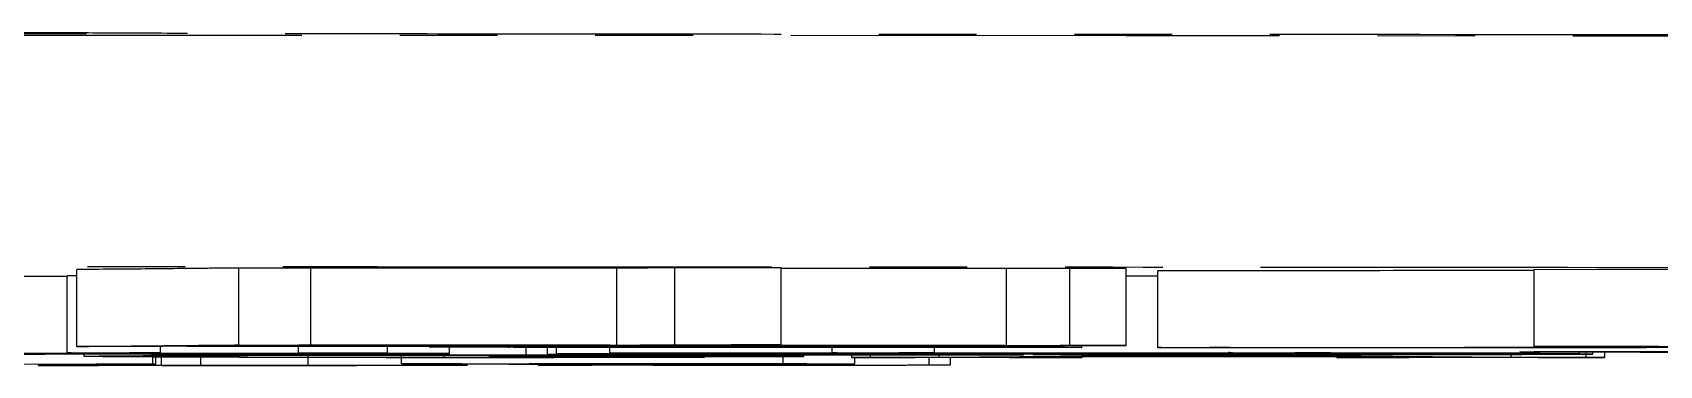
# Model space of a CAD drawing. Header units: millimetres. Extents: x 1953 to 4389, y 564 to 2287.
# Drawn here: x 2942.59 to 2963.72, y 712.44 to 716.77 of the extents above; entities that cross this region are included whole.
import ezdxf

# ---------------------------------------------------------------- set-up
doc = ezdxf.new("R2010")
doc.units = ezdxf.units.MM
doc.linetypes.add('PHANTOM', pattern=[12.7, 6.35, -1.27, 1.27, -1.27, 1.27, -1.27])

msp = doc.modelspace()

# ---------------------------------------------------------------- linework, layer by layer
at = {"color": 7, "linetype": 'PHANTOM', "lineweight": 25}
for p, q in [((2943.035, 713.598), (2941.475, 713.598)), ((2943.16, 713.605), (2943.035, 713.606)), ((2943.035, 712.606), (2943.035, 713.606)), ((2943.16, 712.687), (2943.16, 713.687)), ((2946.201, 713.704), (2945.261, 713.706)), ((2945.261, 713.706), (2945.261, 712.706)), ((2950.179, 713.703), (2946.201, 713.704)), ((2946.201, 712.704), (2946.201, 713.704)), ((2950.179, 712.703), (2950.179, 713.703)), ((2952.311, 713.708), (2950.932, 713.71)), ((2950.932, 712.71), (2950.932, 713.71)), ((2952.311, 712.708), (2952.311, 713.708)), ((2955.237, 713.7), (2952.311, 713.701)), ((2956.064, 713.701), (2955.237, 713.7)), ((2955.237, 712.7), (2955.237, 713.7)), ((2956.793, 713.699), (2956.064, 713.701)), ((2956.064, 712.701), (2956.064, 713.701)), ((2956.793, 712.699), (2956.793, 713.699)), ((2957.205, 713.602), (2956.793, 713.602)), ((2957.205, 712.672), (2957.205, 713.672)), ((2966.164, 713.681), (2962.096, 713.687)), ((2962.096, 712.687), (2962.096, 713.687)), ((2944.28, 712.687), (2943.16, 712.687)), ((2944.249, 712.604), (2944.249, 712.687)), ((2944.498, 712.689), (2944.28, 712.687)), ((2948.543, 712.687), (2944.498, 712.689)), ((2945.284, 712.697), (2944.59, 712.69)), ((2944.59, 712.69), (2948.636, 712.688)), ((2945.261, 712.706), (2946.201, 712.704)), ((2949.329, 712.695), (2945.284, 712.697)), ((2946.042, 712.704), (2945.376, 712.697)), ((2945.376, 712.697), (2949.422, 712.695)), ((2946.04, 712.603), (2946.04, 712.688)), ((2950.087, 712.702), (2946.042, 712.704)), ((2946.201, 712.704), (2950.179, 712.703)), ((2947.196, 712.602), (2947.196, 712.688)), ((2947.745, 712.688), (2947.745, 712.679)), ((2947.801, 712.68), (2947.801, 712.688)), ((2947.801, 712.68), (2948.543, 712.687)), ((2948.005, 712.594), (2948.005, 712.687)), ((2948.636, 712.688), (2949.329, 712.695)), ((2948.636, 712.695), (2948.636, 712.688)), ((2949.486, 712.687), (2948.79, 712.68)), ((2954.168, 712.674), (2948.908, 712.677)), ((2948.999, 712.573), (2948.999, 712.677)), ((2949.277, 712.583), (2949.277, 712.677)), ((2949.392, 712.591), (2949.392, 712.677)), ((2949.422, 712.695), (2950.087, 712.702)), ((2949.422, 712.702), (2949.422, 712.695)), ((2949.429, 712.678), (2949.429, 712.686)), ((2949.429, 712.678), (2954.083, 712.676)), ((2953.667, 712.685), (2949.486, 712.687)), ((2950.272, 712.694), (2949.578, 712.688)), ((2949.578, 712.688), (2953.76, 712.686)), ((2950.086, 712.602), (2950.086, 712.676)), ((2954.453, 712.692), (2950.272, 712.694)), ((2951.03, 712.701), (2950.364, 712.695)), ((2950.364, 712.695), (2954.546, 712.693)), ((2950.932, 712.71), (2952.311, 712.708)), ((2955.211, 712.699), (2951.03, 712.701)), ((2951.661, 712.707), (2951.122, 712.702)), ((2951.122, 712.702), (2955.237, 712.7)), ((2952.311, 712.708), (2951.661, 712.707)), ((2952.975, 712.606), (2952.975, 712.675)), ((2953.482, 712.683), (2953.667, 712.685)), ((2953.482, 712.683), (2953.482, 712.685)), ((2954.602, 712.684), (2953.482, 712.683)), ((2953.76, 712.686), (2954.453, 712.692)), ((2953.76, 712.692), (2953.76, 712.686)), ((2954.083, 712.676), (2954.083, 712.683)), ((2954.304, 712.605), (2954.304, 712.683)), ((2954.546, 712.693), (2955.211, 712.699)), ((2954.546, 712.699), (2954.546, 712.693)), ((2955.237, 712.7), (2956.064, 712.701)), ((2955.65, 712.683), (2955.987, 712.683)), ((2956.064, 712.701), (2956.793, 712.699)), ((2956.793, 712.699), (2956.077, 712.698)), ((2956.218, 712.675), (2956.218, 712.698)), ((2957.254, 712.671), (2957.205, 712.672)), ((2962.24, 712.685), (2962.096, 712.687)), ((2962.096, 712.687), (2966.164, 712.681)), ((2965.92, 712.68), (2963.717, 712.684)), ((2939.394, 712.595), (2946.387, 712.595)), ((2941.07, 712.598), (2943.093, 712.598)), ((2946.04, 712.597), (2941.186, 712.597)), ((2942.688, 712.594), (2941.301, 712.594)), ((2941.729, 712.458), (2944.151, 712.459)), ((2942.746, 712.58), (2942.053, 712.579)), ((2942.4, 712.59), (2942.688, 712.594)), ((2942.688, 712.59), (2946.272, 712.59)), ((2944.133, 712.59), (2942.746, 712.59)), ((2942.746, 712.59), (2942.746, 712.58)), ((2943.035, 712.606), (2944.249, 712.604)), ((2943.257, 712.558), (2943.257, 712.59)), ((2948.005, 712.594), (2943.787, 712.594)), ((2944.249, 712.604), (2943.844, 712.603)), ((2943.844, 712.603), (2943.844, 712.598)), ((2943.844, 712.598), (2946.04, 712.598)), ((2944.133, 712.58), (2944.133, 712.59)), ((2944.827, 712.581), (2944.133, 712.58)), ((2944.151, 712.459), (2944.151, 712.58)), ((2944.151, 712.459), (2944.187, 712.458)), ((2944.187, 712.458), (2944.187, 712.58)), ((2944.263, 712.441), (2944.263, 712.58)), ((2944.775, 712.44), (2944.775, 712.58)), ((2946.329, 712.59), (2944.827, 712.59)), ((2944.827, 712.59), (2944.827, 712.581)), ((2944.827, 712.58), (2944.827, 712.581)), ((2944.827, 712.58), (2944.827, 712.58)), ((2946.04, 712.598), (2946.04, 712.603)), ((2946.04, 712.603), (2947.196, 712.602)), ((2946.792, 712.597), (2946.04, 712.596)), ((2946.04, 712.596), (2946.04, 712.597)), ((2946.166, 712.441), (2946.166, 712.578)), ((2946.272, 712.59), (2946.272, 712.594)), ((2946.272, 712.59), (2946.676, 712.592)), ((2946.329, 712.581), (2946.329, 712.59)), ((2946.387, 712.595), (2946.387, 712.597)), ((2946.387, 712.595), (2947.081, 712.596)), ((2946.676, 712.592), (2946.676, 712.594)), ((2946.676, 712.592), (2947.485, 712.59)), ((2947.196, 712.602), (2946.734, 712.601)), ((2946.734, 712.601), (2946.736, 712.601)), ((2946.792, 712.597), (2946.792, 712.602)), ((2947.081, 712.596), (2947.081, 712.602)), ((2947.081, 712.596), (2948.005, 712.594)), ((2947.485, 712.59), (2947.081, 712.589)), ((2947.081, 712.589), (2947.081, 712.58)), ((2947.083, 712.58), (2947.083, 712.589)), ((2947.38, 712.459), (2947.38, 712.59)), ((2947.38, 712.459), (2952.336, 712.462)), ((2947.447, 712.459), (2947.38, 712.459)), ((2947.7, 712.459), (2947.447, 712.459)), ((2947.485, 712.59), (2947.485, 712.594)), ((2947.884, 712.574), (2947.884, 712.594)), ((2947.935, 712.545), (2947.935, 712.594)), ((2948.513, 712.556), (2948.513, 712.557)), ((2948.513, 712.557), (2952.607, 712.557)), ((2948.999, 712.556), (2948.513, 712.556)), ((2949.334, 712.583), (2949.277, 712.583)), ((2949.912, 712.59), (2949.392, 712.591)), ((2949.392, 712.591), (2953.033, 712.591)), ((2950.836, 712.46), (2949.42, 712.46)), ((2949.744, 712.452), (2949.744, 712.46)), ((2949.796, 712.573), (2949.796, 712.59)), ((2949.97, 712.548), (2949.97, 712.554)), ((2950.548, 712.578), (2950.028, 712.579)), ((2950.028, 712.579), (2955.46, 712.579)), ((2950.548, 712.601), (2950.086, 712.602)), ((2950.086, 712.602), (2953.033, 712.602)), ((2951.184, 712.601), (2950.548, 712.601)), ((2950.674, 712.574), (2951.312, 712.566)), ((2951.312, 712.566), (2950.827, 712.566)), ((2953.033, 712.601), (2951.184, 712.601)), ((2953.438, 712.591), (2951.299, 712.591)), ((2951.312, 712.591), (2951.312, 712.566)), ((2951.312, 712.554), (2951.312, 712.545)), ((2961.933, 712.579), (2951.935, 712.579)), ((2952.607, 712.556), (2952.202, 712.556)), ((2952.336, 712.462), (2952.336, 712.556)), ((2952.336, 712.462), (2953.269, 712.458)), ((2952.397, 712.585), (2955.46, 712.585)), ((2952.86, 712.584), (2952.397, 712.585)), ((2952.607, 712.557), (2952.607, 712.579)), ((2952.607, 712.557), (2952.607, 712.556)), ((2953.495, 712.584), (2952.86, 712.584)), ((2952.975, 712.606), (2954.304, 712.605)), ((2953.033, 712.591), (2953.033, 712.601)), ((2953.23, 712.545), (2953.23, 712.579)), ((2953.23, 712.543), (2953.23, 712.545)), ((2953.23, 712.545), (2953.473, 712.545)), ((2956.224, 712.543), (2953.23, 712.543)), ((2953.269, 712.458), (2953.269, 712.543)), ((2953.473, 712.545), (2953.473, 712.579)), ((2955.46, 712.584), (2953.495, 712.584)), ((2954.304, 712.605), (2953.842, 712.604)), ((2953.842, 712.604), (2953.842, 712.602)), ((2953.842, 712.602), (2958.176, 712.602)), ((2958.176, 712.601), (2953.842, 712.601)), ((2953.842, 712.601), (2953.842, 712.598)), ((2958.176, 712.598), (2953.842, 712.598)), ((2953.842, 712.598), (2953.842, 712.595)), ((2953.842, 712.598), (2958.176, 712.598)), ((2953.842, 712.595), (2958.176, 712.595)), ((2958.176, 712.594), (2953.842, 712.594)), ((2953.842, 712.594), (2953.842, 712.591)), ((2953.842, 712.591), (2958.176, 712.591)), ((2954.236, 712.448), (2954.236, 712.543)), ((2954.363, 712.547), (2954.363, 712.579)), ((2954.363, 712.547), (2957.515, 712.573)), ((2957.599, 712.591), (2954.478, 712.591)), ((2954.511, 712.448), (2954.511, 712.543)), ((2955.981, 712.555), (2955.253, 712.548)), ((2955.403, 712.59), (2955.403, 712.591)), ((2955.403, 712.59), (2956.732, 712.589)), ((2955.46, 712.579), (2955.46, 712.584)), ((2959.616, 712.555), (2955.981, 712.555)), ((2955.981, 712.545), (2955.981, 712.555)), ((2955.981, 712.545), (2956.224, 712.545)), ((2957.839, 712.57), (2956.143, 712.556)), ((2956.143, 712.556), (2959.535, 712.556)), ((2956.732, 712.589), (2956.212, 712.588)), ((2956.212, 712.588), (2956.212, 712.585)), ((2956.212, 712.585), (2957.772, 712.585)), ((2959.506, 712.584), (2956.212, 712.584)), ((2956.212, 712.584), (2956.212, 712.579)), ((2956.212, 712.579), (2959.852, 712.579)), ((2956.224, 712.545), (2956.224, 712.555)), ((2956.224, 712.545), (2956.224, 712.543)), ((2956.732, 712.589), (2956.732, 712.591)), ((2957.515, 712.573), (2957.515, 712.579)), ((2957.515, 712.573), (2958.726, 712.574)), ((2957.772, 712.585), (2957.772, 712.594)), ((2957.772, 712.585), (2958.465, 712.586)), ((2957.92, 712.57), (2957.839, 712.57)), ((2959.535, 712.556), (2957.92, 712.57)), ((2962.684, 712.591), (2957.945, 712.591)), ((2958.119, 712.606), (2959.448, 712.605)), ((2958.176, 712.598), (2958.176, 712.601)), ((2958.176, 712.595), (2958.176, 712.598)), ((2958.176, 712.591), (2958.176, 712.594)), ((2958.465, 712.586), (2959.506, 712.584)), ((2958.726, 712.574), (2958.726, 712.579)), ((2958.726, 712.574), (2961.797, 712.547)), ((2959.448, 712.605), (2958.986, 712.604)), ((2958.986, 712.604), (2958.986, 712.602)), ((2958.986, 712.602), (2960.315, 712.602)), ((2962.164, 712.601), (2958.986, 712.601)), ((2958.986, 712.601), (2958.986, 712.591)), ((2958.986, 712.591), (2960.373, 712.591)), ((2959.532, 712.545), (2959.532, 712.555)), ((2959.532, 712.543), (2959.532, 712.545)), ((2959.532, 712.545), (2959.855, 712.545)), ((2963.011, 712.543), (2959.532, 712.543)), ((2960.422, 712.547), (2959.616, 712.555)), ((2959.852, 712.579), (2959.852, 712.591)), ((2959.852, 712.579), (2960.719, 712.581)), ((2959.855, 712.545), (2959.855, 712.552)), ((2960.315, 712.602), (2961.066, 712.604)), ((2960.373, 712.591), (2960.373, 712.601)), ((2960.373, 712.591), (2961.355, 712.593)), ((2960.719, 712.581), (2961.933, 712.579)), ((2961.066, 712.604), (2962.164, 712.601)), ((2961.355, 712.593), (2961.355, 712.601)), ((2961.355, 712.593), (2962.684, 712.591)), ((2961.797, 712.547), (2961.797, 712.579)), ((2962.164, 712.601), (2962.164, 712.614)), ((2962.684, 712.591), (2962.684, 712.612)), ((2962.768, 712.545), (2962.768, 712.612)), ((2962.768, 712.545), (2963.011, 712.545)), ((2962.858, 712.586), (2962.858, 712.611)), ((2962.858, 712.586), (2962.858, 712.585)), ((2963.011, 712.545), (2963.011, 712.611)), ((2963.011, 712.545), (2963.011, 712.543)), ((2943.438, 712.441), (2942.587, 712.457)), ((2942.662, 712.44), (2942.662, 712.455)), ((2942.698, 712.439), (2942.662, 712.44)), ((2942.662, 712.44), (2943.022, 712.44)), ((2948.006, 712.44), (2942.698, 712.439)), ((2943.022, 712.44), (2943.022, 712.449)), ((2943.411, 712.457), (2944.263, 712.441)), ((2944.187, 712.458), (2943.827, 712.458)), ((2944.775, 712.44), (2946.166, 712.441)), ((2947.967, 712.445), (2948.237, 712.445)), ((2948.237, 712.445), (2948.006, 712.44)), ((2949.834, 712.443), (2948.245, 712.458)), ((2949.054, 712.458), (2949.744, 712.452)), ((2949.164, 712.441), (2949.164, 712.449)), ((2949.164, 712.441), (2949.466, 712.442)), ((2949.231, 712.441), (2949.164, 712.441)), ((2954.388, 712.443), (2949.231, 712.441)), ((2949.466, 712.442), (2949.466, 712.446)), ((2949.744, 712.452), (2951.209, 712.452)), ((2951.275, 712.452), (2949.809, 712.451)), ((2949.809, 712.451), (2950.643, 712.443)), ((2950.643, 712.443), (2950.643, 712.452)), ((2951.186, 712.442), (2951.186, 712.452)), ((2951.186, 712.442), (2952.5, 712.443)), ((2951.947, 712.455), (2951.882, 712.456)), ((2951.882, 712.456), (2952.184, 712.456)), ((2952.184, 712.456), (2952.839, 712.449)), ((2952.537, 712.449), (2952.492, 712.45)), ((2952.5, 712.443), (2952.5, 712.45)), ((2952.839, 712.449), (2952.537, 712.449)), ((2953.269, 712.458), (2953.04, 712.458)), ((2954.236, 712.448), (2954.511, 712.448)), ((2954.511, 712.448), (2954.388, 712.443))]:
    msp.add_line(p, q, dxfattribs=at)
at = {"color": 7, "linetype": 'PHANTOM', "lineweight": 25, "flags": 128}
for points in [[(3009.586, 716.579), (3009.541, 716.585), (3009.185, 716.595), (3008.475, 716.606), (3007.414, 716.617), (3006.008, 716.627), (3004.263, 716.637), (3002.189, 716.647), (2999.795, 716.656), (2997.094, 716.665), (2994.099, 716.674), (2990.825, 716.682), (2987.288, 716.69), (2983.506, 716.697), (2979.498, 716.704), (2975.283, 716.71), (2970.883, 716.715), (2966.32, 716.72), (2961.616, 716.723), (2956.795, 716.727), (2951.88, 716.729), (2946.897, 716.731), (2941.87, 716.732), (2936.824, 716.732), (2931.784, 716.731), (2926.776, 716.73), (2921.824, 716.728), (2916.954, 716.725), (2912.188, 716.722), (2907.551, 716.717), (2903.067, 716.712), (2898.757, 716.707), (2894.643, 716.701), (2890.745, 716.694), (2887.084, 716.686), (2883.676, 716.678), (2880.539, 716.67), (2877.689, 716.661), (2875.14, 716.652), (2872.905, 716.642), (2870.994, 716.632), (2869.418, 716.622), (2868.184, 716.611), (2867.297, 716.601), (2866.764, 716.59), (2866.586, 716.579), (2866.586, 716.579)], [(2943.286, 716.756), (2943.109, 716.753), (2942.589, 716.75), (2941.763, 716.748), (2940.686, 716.746), (2939.432, 716.745), (2938.086, 716.744), (2936.74, 716.745), (2935.486, 716.746), (2934.409, 716.748), (2933.583, 716.75), (2933.063, 716.753), (2932.886, 716.756), (2933.063, 716.758), (2933.583, 716.761), (2934.409, 716.763), (2935.486, 716.765), (2936.74, 716.766), (2938.086, 716.767), (2939.432, 716.766), (2940.686, 716.765), (2941.763, 716.763), (2942.589, 716.761), (2943.109, 716.758), (2943.286, 716.756)], [(2961.909, 712.617), (2962.094, 712.619), (2962.633, 712.621), (2963.472, 712.623), (2964.529, 712.624), (2965.701, 712.625), (2966.873, 712.624), (2967.93, 712.623), (2968.769, 712.621), (2969.307, 712.619), (2969.493, 712.617), (2969.307, 712.614), (2968.769, 712.612), (2967.93, 712.61), (2966.873, 712.609), (2965.701, 712.609), (2964.529, 712.609), (2963.472, 712.61), (2962.633, 712.612), (2962.094, 712.614), (2961.909, 712.617)], [(2962.73, 712.617), (2962.909, 712.619), (2963.425, 712.621), (2964.215, 712.622), (2965.185, 712.623), (2966.217, 712.623), (2967.187, 712.622), (2967.977, 712.621), (2968.493, 712.619), (2968.672, 712.617), (2968.493, 712.615), (2967.977, 712.613), (2967.187, 712.611), (2966.217, 712.61), (2965.185, 712.61), (2964.215, 712.611), (2963.425, 712.613), (2962.909, 712.615), (2962.73, 712.617)]]:
    msp.add_lwpolyline(points, dxfattribs=at)
at = {"color": 7, "linetype": 'PHANTOM', "lineweight": 25}
for points, knots in [([(2943.89, 716.76), (2943.626, 716.761), (2943.085, 716.764), (2941.667, 716.767), (2939.95, 716.768), (2938.086, 716.769), (2936.222, 716.768), (2934.505, 716.767), (2933.087, 716.764), (2932.546, 716.761), (2932.282, 716.76)], [0, 0, 0, 0, 0.122089, 0.25, 0.377911, 0.5, 0.622089, 0.75, 0.877911, 1, 1, 1, 1]), ([(2952.22, 716.745), (2951.317, 716.746), (2949.48, 716.747), (2947.066, 716.75), (2945.076, 716.755), (2944.281, 716.758), (2943.89, 716.76)], [0, 0, 0, 0, 0.245796, 0.5, 0.754204, 1, 1, 1, 1]), ([(3015.811, 716.609), (3015.285, 716.615), (3014.223, 716.625), (3011.684, 716.641), (3008.415, 716.657), (3004.352, 716.672), (2999.54, 716.686), (2994.048, 716.699), (2987.954, 716.711), (2981.351, 716.721), (2974.372, 716.73), (2967.13, 716.736), (2959.753, 716.742), (2954.716, 716.744), (2952.22, 716.745)], [0, 0, 0, 0, 0.0799588, 0.1613715, 0.2441424, 0.3288926, 0.4142166, 0.5, 0.5857784, 0.6711024, 0.7558576, 0.8386237, 0.9200388, 1, 1, 1, 1]), ([(2869.64, 713.582), (2869.688, 713.585), (2869.795, 713.593), (2870.664, 713.606), (2872.145, 713.62), (2874.321, 713.633), (2877.151, 713.647), (2880.665, 713.659), (2884.819, 713.672), (2889.563, 713.683), (2894.824, 713.693), (2900.516, 713.702), (2906.539, 713.709), (2912.762, 713.715), (2919.127, 713.72), (2925.48, 713.723), (2931.819, 713.725), (2938.086, 713.726), (2944.353, 713.725), (2950.692, 713.723), (2957.044, 713.72), (2963.41, 713.715), (2969.633, 713.709), (2975.656, 713.702), (2981.348, 713.693), (2986.609, 713.683), (2991.353, 713.672), (2995.507, 713.659), (2999.021, 713.647), (3001.851, 713.633), (3004.026, 713.62), (3005.508, 713.606), (3006.379, 713.593), (3006.486, 713.585), (3006.534, 713.582)], [0, 0, 0, 0, 0.023828, 0.053273, 0.084485, 0.115699, 0.147957, 0.180726, 0.213842, 0.247136, 0.28043, 0.313546, 0.346314, 0.378573, 0.409785, 0.440999, 0.470442, 0.499888, 0.529332, 0.558778, 0.58999, 0.621203, 0.653462, 0.68623, 0.719347, 0.752641, 0.785934, 0.819051, 0.851819, 0.884078, 0.915289, 0.946503, 0.975948, 1, 1, 1, 1]), ([(2945.261, 713.706), (2945.129, 713.705), (2944.754, 713.701), (2944.065, 713.694), (2943.461, 713.689), (2943.16, 713.687)], [0, 0, 0, 0, 0.212583, 0.606196, 1, 1, 1, 1]), ([(2950.932, 713.71), (2950.869, 713.709), (2950.744, 713.708), (2950.495, 713.706), (2950.301, 713.704), (2950.179, 713.703)], [0, 0, 0, 0, 0.272745, 0.545491, 1, 1, 1, 1]), ([(2962.096, 713.673), (2961.21, 713.673), (2959.616, 713.671), (2957.947, 713.672), (2957.205, 713.672)], [0, 0, 0, 0, 0.55606, 1, 1, 1, 1]), ([(2943.16, 712.687), (2943.325, 712.688), (2943.795, 712.692), (2944.517, 712.699), (2945.013, 712.704), (2945.261, 712.706)], [0, 0, 0, 0, 0.212581, 0.606192, 1, 1, 1, 1]), ([(2948.908, 712.677), (2948.713, 712.677), (2948.389, 712.677), (2948.01, 712.678), (2947.801, 712.678), (2947.72, 712.679), (2947.77, 712.68), (2947.801, 712.68)], [0, 0, 0, 0, 0.2631806, 0.4361155, 0.6100885, 0.7625762, 1, 1, 1, 1]), ([(2948.79, 712.68), (2948.763, 712.68), (2948.734, 712.68), (2948.776, 712.679), (2948.779, 712.679)], [0, 0, 0, 0, 0.9326989, 1, 1, 1, 1]), ([(2948.832, 712.679), (2948.87, 712.679), (2948.959, 712.679), (2949.178, 712.678), (2949.347, 712.678), (2949.429, 712.678)], [0, 0, 0, 0, 0.2728768, 0.6483328, 1, 1, 1, 1]), ([(2950.179, 712.703), (2950.253, 712.703), (2950.401, 712.705), (2950.655, 712.707), (2950.825, 712.709), (2950.932, 712.71)], [0, 0, 0, 0, 0.272744, 0.545492, 1, 1, 1, 1]), ([(2954.083, 712.676), (2954.174, 712.676), (2954.338, 712.676), (2954.566, 712.676), (2954.745, 712.676), (2955.004, 712.677), (2955.22, 712.68), (2955.483, 712.681), (2955.65, 712.683)], [0, 0, 0, 0, 0.07162, 0.1296989, 0.1878581, 0.251244, 0.5231342, 1, 1, 1, 1]), ([(2956.218, 712.675), (2956.054, 712.675), (2955.776, 712.674), (2955.189, 712.674), (2954.659, 712.674), (2954.31, 712.674), (2954.168, 712.674)], [0, 0, 0, 0, 0.312528, 0.530177, 0.809183, 1, 1, 1, 1]), ([(2956.077, 712.698), (2955.928, 712.697), (2955.631, 712.694), (2955.122, 712.689), (2954.796, 712.686), (2954.602, 712.684)], [0, 0, 0, 0, 0.289148, 0.578294, 1, 1, 1, 1]), ([(2955.987, 712.683), (2955.917, 712.682), (2955.783, 712.68), (2955.647, 712.679), (2955.752, 712.677), (2956.01, 712.676), (2956.188, 712.676), (2956.218, 712.675)], [0, 0, 0, 0, 0.288401, 0.554678, 0.756949, 0.959056, 1, 1, 1, 1]), ([(2957.205, 712.672), (2957.874, 712.672), (2959.127, 712.671), (2960.943, 712.672), (2962.986, 712.674), (2964.643, 712.677), (2965.593, 712.679), (2965.92, 712.68)], [0, 0, 0, 0, 0.198997, 0.37265, 0.545625, 0.843257, 1, 1, 1, 1]), ([(2966.768, 712.679), (2966.345, 712.678), (2965.278, 712.675), (2963.056, 712.672), (2960.115, 712.67), (2958.206, 712.671), (2957.254, 712.671)], [0, 0, 0, 0, 0.185716, 0.467958, 0.734859, 1, 1, 1, 1]), ([(2963.717, 712.684), (2963.58, 712.684), (2963.306, 712.684), (2962.817, 712.685), (2962.451, 712.685), (2962.24, 712.685)], [0, 0, 0, 0, 0.296385, 0.592978, 1, 1, 1, 1]), ([(2943.787, 712.594), (2943.664, 712.594), (2943.418, 712.593), (2943.044, 712.592), (2942.828, 712.591), (2942.688, 712.59)], [0, 0, 0, 0, 0.2597624, 0.5194021, 1, 1, 1, 1]), ([(2943.091, 712.599), (2943.091, 712.6), (2943.09, 712.601), (2943.081, 712.603), (2943.053, 712.604), (2943.035, 712.606)], [0, 0, 0, 0, 0.167053, 0.501629, 1, 1, 1, 1]), ([(2943.257, 712.558), (2943.286, 712.56), (2943.359, 712.563), (2944.113, 712.568), (2945.264, 712.571), (2946.342, 712.573), (2947.264, 712.574), (2947.781, 712.574), (2947.884, 712.574)], [0, 0, 0, 0, 0.211208, 0.543916, 0.70607, 0.836311, 0.967456, 1, 1, 1, 1]), ([(2947.929, 712.543), (2947.342, 712.544), (2946.35, 712.544), (2945.176, 712.545), (2944.141, 712.549), (2943.406, 712.553), (2943.303, 712.557), (2943.257, 712.558)], [0, 0, 0, 0, 0.187422, 0.316972, 0.445984, 0.752119, 1, 1, 1, 1]), ([(2947.833, 712.573), (2947.595, 712.572), (2947.122, 712.572), (2946.372, 712.571), (2945.566, 712.569), (2944.929, 712.566), (2944.642, 712.562), (2944.614, 712.559), (2944.6, 712.558)], [0, 0, 0, 0, 0.087728, 0.173959, 0.328461, 0.554861, 0.777023, 1, 1, 1, 1]), ([(2944.6, 712.558), (2944.629, 712.557), (2944.688, 712.554), (2945.143, 712.55), (2945.678, 712.547), (2946.374, 712.546), (2947.133, 712.545), (2947.68, 712.545), (2947.935, 712.545)], [0, 0, 0, 0, 0.254742, 0.50973, 0.682774, 0.792634, 0.903219, 1, 1, 1, 1]), ([(2944.827, 712.58), (2944.993, 712.58), (2945.323, 712.58), (2945.709, 712.58), (2945.982, 712.58), (2946.123, 712.58), (2946.226, 712.58), (2946.287, 712.58), (2946.323, 712.58), (2946.327, 712.581), (2946.329, 712.581)], [0, 0, 0, 0, 0.291265, 0.577908, 0.673859, 0.770575, 0.821169, 0.872133, 0.929983, 1, 1, 1, 1]), ([(2946.098, 712.578), (2946.063, 712.578), (2945.998, 712.578), (2945.699, 712.579), (2945.303, 712.579), (2944.981, 712.579), (2944.827, 712.58)], [0, 0, 0, 0, 0.215567, 0.407136, 0.716043, 1, 1, 1, 1]), ([(2947.081, 712.58), (2947.078, 712.58), (2947.073, 712.579), (2946.892, 712.579), (2946.574, 712.578), (2946.276, 712.578), (2946.098, 712.578)], [0, 0, 0, 0, 0.273904, 0.481798, 0.689877, 1, 1, 1, 1]), ([(2946.744, 712.599), (2946.748, 712.599), (2946.756, 712.598), (2946.78, 712.597), (2946.792, 712.597)], [0, 0, 0, 0, 0.499804, 1, 1, 1, 1]), ([(2948.245, 712.458), (2948.229, 712.458), (2948.204, 712.458), (2948.123, 712.459), (2948.025, 712.459), (2947.877, 712.459), (2947.768, 712.459), (2947.7, 712.459)], [0, 0, 0, 0, 0.243865, 0.391737, 0.541046, 0.710969, 1, 1, 1, 1]), ([(2950.827, 712.566), (2950.619, 712.567), (2950.316, 712.569), (2949.542, 712.571), (2948.75, 712.572), (2948.134, 712.572), (2947.833, 712.573)], [0, 0, 0, 0, 0.421189, 0.615596, 0.812628, 1, 1, 1, 1]), ([(2947.884, 712.574), (2948.022, 712.574), (2948.283, 712.574), (2948.655, 712.573), (2948.884, 712.573), (2948.999, 712.573)], [0, 0, 0, 0, 0.356459, 0.676253, 1, 1, 1, 1]), ([(2950.105, 712.545), (2949.825, 712.545), (2949.252, 712.544), (2948.457, 712.543), (2948.016, 712.543), (2947.929, 712.543)], [0, 0, 0, 0, 0.432658, 0.887677, 1, 1, 1, 1]), ([(2947.935, 712.545), (2948.274, 712.545), (2948.787, 712.545), (2949.405, 712.545), (2949.764, 712.546), (2949.918, 712.547), (2949.956, 712.548), (2949.97, 712.548)], [0, 0, 0, 0, 0.362877, 0.547963, 0.734409, 0.906428, 1, 1, 1, 1]), ([(2948.999, 712.573), (2949.064, 712.573), (2949.194, 712.573), (2949.454, 712.573), (2949.66, 712.573), (2949.796, 712.573)], [0, 0, 0, 0, 0.251708, 0.503436, 1, 1, 1, 1]), ([(2949.97, 712.554), (2949.963, 712.554), (2949.953, 712.554), (2949.817, 712.555), (2949.617, 712.555), (2949.331, 712.556), (2949.115, 712.556), (2948.999, 712.556)], [0, 0, 0, 0, 0.257856, 0.422334, 0.5883, 0.779578, 1, 1, 1, 1]), ([(2949.42, 712.46), (2949.342, 712.459), (2949.224, 712.459), (2949.103, 712.459), (2949.046, 712.459), (2949.035, 712.459), (2949.048, 712.459), (2949.054, 712.458)], [0, 0, 0, 0, 0.339866, 0.516986, 0.694619, 0.862206, 1, 1, 1, 1]), ([(2949.277, 712.583), (2949.873, 712.584), (2950.904, 712.585), (2952.367, 712.587), (2953.042, 712.589), (2953.438, 712.591)], [0, 0, 0, 0, 0.36202, 0.626364, 1, 1, 1, 1]), ([(2954.478, 712.591), (2954.076, 712.589), (2953.068, 712.587), (2951.182, 712.584), (2949.781, 712.583), (2949.334, 712.583)], [0, 0, 0, 0, 0.3105248, 0.7800713, 1, 1, 1, 1]), ([(2949.796, 712.573), (2949.926, 712.573), (2950.181, 712.573), (2950.486, 712.573), (2950.614, 712.574), (2950.674, 712.574)], [0, 0, 0, 0, 0.356531, 0.696322, 1, 1, 1, 1]), ([(2951.299, 712.591), (2951.133, 712.591), (2950.816, 712.591), (2950.352, 712.59), (2950.059, 712.59), (2949.912, 712.59)], [0, 0, 0, 0, 0.35686, 0.67714, 1, 1, 1, 1]), ([(2950.749, 712.545), (2950.678, 712.545), (2950.514, 712.545), (2950.282, 712.545), (2950.158, 712.545), (2950.105, 712.545)], [0, 0, 0, 0, 0.301306, 0.696717, 1, 1, 1, 1]), ([(2951.935, 712.579), (2951.768, 712.579), (2951.452, 712.579), (2950.987, 712.578), (2950.695, 712.578), (2950.548, 712.578)], [0, 0, 0, 0, 0.35686, 0.67714, 1, 1, 1, 1]), ([(2951.312, 712.545), (2951.268, 712.545), (2951.18, 712.545), (2951.018, 712.545), (2950.868, 712.545), (2950.769, 712.545), (2950.749, 712.545)], [0, 0, 0, 0, 0.252541, 0.505388, 0.89895, 1, 1, 1, 1]), ([(2953.04, 712.458), (2952.85, 712.458), (2952.47, 712.459), (2951.83, 712.46), (2951.243, 712.46), (2950.946, 712.46), (2950.836, 712.46)], [0, 0, 0, 0, 0.324948, 0.652823, 0.870839, 1, 1, 1, 1]), ([(2952.202, 712.556), (2952.069, 712.556), (2951.845, 712.556), (2951.578, 712.555), (2951.408, 712.555), (2951.322, 712.554), (2951.315, 712.554), (2951.312, 712.554)], [0, 0, 0, 0, 0.277602, 0.465557, 0.653489, 0.849158, 1, 1, 1, 1]), ([(2953.033, 712.602), (2953.032, 712.603), (2953.029, 712.603), (2953.014, 712.605), (2952.99, 712.605), (2952.975, 712.606)], [0, 0, 0, 0, 0.279578, 0.559168, 1, 1, 1, 1]), ([(2953.473, 712.545), (2953.596, 712.545), (2953.806, 712.545), (2954.062, 712.545), (2954.247, 712.546), (2954.322, 712.546), (2954.354, 712.546), (2954.363, 712.547)], [0, 0, 0, 0, 0.268165, 0.456817, 0.645375, 0.906381, 1, 1, 1, 1]), ([(2955.253, 712.548), (2955.242, 712.548), (2955.221, 712.548), (2955.188, 712.547), (2955.178, 712.547), (2955.172, 712.547)], [0, 0, 0, 0, 0.25022, 0.500508, 1, 1, 1, 1]), ([(2955.172, 712.547), (2955.181, 712.546), (2955.195, 712.546), (2955.273, 712.545), (2955.37, 712.545), (2955.524, 712.545), (2955.734, 712.545), (2955.895, 712.545), (2955.981, 712.545)], [0, 0, 0, 0, 0.284135, 0.450473, 0.560568, 0.671794, 0.825494, 1, 1, 1, 1]), ([(2955.46, 712.585), (2955.458, 712.585), (2955.455, 712.587), (2955.438, 712.588), (2955.414, 712.589), (2955.403, 712.59)], [0, 0, 0, 0, 0.3931299, 0.6965162, 1, 1, 1, 1]), ([(2961.817, 712.584), (2961.206, 712.584), (2959.981, 712.585), (2958.475, 712.588), (2957.856, 712.59), (2957.599, 712.591)], [0, 0, 0, 0, 0.367157, 0.736287, 1, 1, 1, 1]), ([(2957.945, 712.591), (2958.434, 712.59), (2959.547, 712.587), (2961.385, 712.586), (2962.548, 712.586), (2962.858, 712.586)], [0, 0, 0, 0, 0.364385, 0.830851, 1, 1, 1, 1]), ([(2958.176, 712.602), (2958.175, 712.603), (2958.173, 712.603), (2958.16, 712.605), (2958.135, 712.606), (2958.119, 712.606)], [0, 0, 0, 0, 0.270825, 0.541657, 1, 1, 1, 1]), ([(2959.855, 712.545), (2959.942, 712.545), (2960.083, 712.545), (2960.251, 712.545), (2960.359, 712.545), (2960.432, 712.545), (2960.483, 712.545), (2960.495, 712.546), (2960.503, 712.546)], [0, 0, 0, 0, 0.2571295, 0.4181259, 0.5154186, 0.6135569, 0.7719613, 1, 1, 1, 1]), ([(2960.503, 712.546), (2960.501, 712.546), (2960.499, 712.546), (2960.483, 712.547), (2960.446, 712.547), (2960.422, 712.547)], [0, 0, 0, 0, 0.25103, 0.502225, 1, 1, 1, 1]), ([(2961.797, 712.547), (2961.839, 712.546), (2961.923, 712.546), (2962.109, 712.545), (2962.369, 712.545), (2962.596, 712.545), (2962.73, 712.545), (2962.768, 712.545)], [0, 0, 0, 0, 0.2538701, 0.5095964, 0.7152017, 0.9203422, 1, 1, 1, 1]), ([(2962.858, 712.585), (2962.732, 712.585), (2962.481, 712.585), (2962.165, 712.585), (2961.941, 712.584), (2961.847, 712.584), (2961.822, 712.584), (2961.817, 712.584)], [0, 0, 0, 0, 0.282135, 0.566109, 0.757606, 0.950164, 1, 1, 1, 1]), ([(2943.022, 712.44), (2943.111, 712.44), (2943.235, 712.44), (2943.368, 712.44), (2943.426, 712.44), (2943.449, 712.441), (2943.442, 712.441), (2943.438, 712.441)], [0, 0, 0, 0, 0.36734, 0.515297, 0.663697, 0.845087, 1, 1, 1, 1]), ([(2943.827, 712.458), (2943.754, 712.458), (2943.641, 712.458), (2943.512, 712.458), (2943.437, 712.457), (2943.403, 712.457), (2943.408, 712.457), (2943.411, 712.457)], [0, 0, 0, 0, 0.311431, 0.483158, 0.654996, 0.813001, 1, 1, 1, 1]), ([(2944.263, 712.441), (2944.272, 712.441), (2944.289, 712.441), (2944.366, 712.44), (2944.476, 712.44), (2944.618, 712.44), (2944.724, 712.44), (2944.775, 712.44)], [0, 0, 0, 0, 0.226887, 0.389122, 0.551824, 0.783972, 1, 1, 1, 1]), ([(2946.166, 712.441), (2946.413, 712.441), (2946.889, 712.441), (2947.438, 712.442), (2947.806, 712.443), (2947.908, 712.444), (2947.967, 712.445)], [0, 0, 0, 0, 0.254501, 0.491089, 0.704746, 1, 1, 1, 1]), ([(2949.466, 712.442), (2949.556, 712.442), (2949.682, 712.442), (2949.803, 712.442), (2949.851, 712.442), (2949.855, 712.442), (2949.839, 712.443), (2949.834, 712.443)], [0, 0, 0, 0, 0.37884, 0.527566, 0.676229, 0.889817, 1, 1, 1, 1]), ([(2950.643, 712.443), (2950.663, 712.443), (2950.693, 712.443), (2950.793, 712.442), (2950.912, 712.442), (2951.048, 712.442), (2951.144, 712.442), (2951.186, 712.442)], [0, 0, 0, 0, 0.271137, 0.427796, 0.584166, 0.818016, 1, 1, 1, 1]), ([(2951.209, 712.452), (2951.34, 712.453), (2951.552, 712.453), (2951.807, 712.453), (2951.888, 712.453), (2951.928, 712.454)], [0, 0, 0, 0, 0.445329, 0.721777, 1, 1, 1, 1]), ([(2952.492, 712.45), (2952.439, 712.45), (2952.359, 712.451), (2952.117, 712.451), (2951.877, 712.452), (2951.582, 712.452), (2951.387, 712.452), (2951.275, 712.452)], [0, 0, 0, 0, 0.333895, 0.499037, 0.66578, 0.808284, 1, 1, 1, 1]), ([(2951.981, 712.454), (2951.982, 712.454), (2952.017, 712.454), (2951.983, 712.455), (2951.952, 712.455), (2951.947, 712.455)], [0, 0, 0, 0, 0.02619, 0.843378, 1, 1, 1, 1]), ([(2952.5, 712.443), (2952.791, 712.443), (2953.291, 712.444), (2953.807, 712.445), (2954.118, 712.446), (2954.193, 712.447), (2954.236, 712.448)], [0, 0, 0, 0, 0.295552, 0.509146, 0.721996, 1, 1, 1, 1])]:
    msp.add_open_spline(points, degree=3, knots=knots, dxfattribs=at)

doc.saveas('drawing.dxf')
